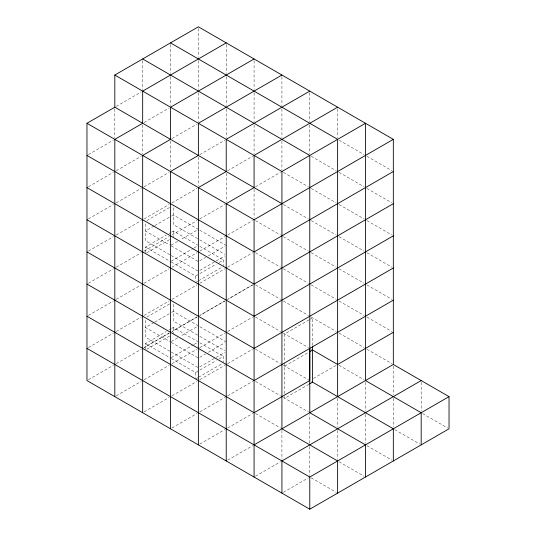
<?xml version="1.0" encoding="UTF-8"?>
<svg xmlns="http://www.w3.org/2000/svg" width="536" height="536" viewBox="0 0 536 536"><rect width="100%" height="100%" fill="white"/><g stroke="black" fill="none" stroke-linecap="round" stroke-linejoin="round"><path stroke-width="0.4" stroke-dasharray="2.68 2.01" d="M309.775 443.232L309.775 414.368M116.245 106.376L141.243 91.944M88.393 154.616L113.391 140.184M144.097 122.456L169.095 108.024M88.393 186.776L113.391 172.344M116.245 170.696L141.243 156.264M171.949 138.536L196.947 124.104M88.393 218.936L113.391 204.504M116.245 202.856L141.243 188.424M144.097 186.776L169.095 172.344M199.801 154.616L224.792 140.184M88.393 251.096L113.391 236.664M116.245 235.016L141.243 220.584M144.097 218.936L169.095 204.504M171.949 202.856L196.947 188.424M227.653 170.696L252.644 156.264M146.884 220.544L169.738 207.352M154.026 226.071L145.457 231.016L169.805 245.073M154.737 225.656L171.165 216.175M171.875 215.76L173.302 214.936L198.374 229.408L180.518 239.713M145.457 252.724L145.457 247.096L166.167 235.137M169.021 233.488L171.165 232.256M171.875 231.84L173.302 231.016L197.657 245.073M88.393 283.256L113.391 268.824M116.245 267.176L141.243 252.744M144.097 251.096L169.095 236.664M171.949 235.016L196.947 220.584M199.801 218.936L224.792 204.504M255.505 186.776L280.495 172.344M146.884 252.704L169.738 239.512M171.232 245.073L177.664 241.368M171.232 261.153L193.375 248.376M194.086 247.96L197.657 245.903M88.393 315.416L113.391 300.984M116.245 299.336L141.243 284.904M144.097 283.256L169.095 268.824M171.949 267.176L196.947 252.744M199.801 251.096L224.792 236.664M227.653 235.016L252.644 220.584M199.801 260.744L205.516 257.447M208.37 255.793L224.792 246.312M199.801 270.392L215.512 261.32M216.222 260.911L224.792 255.96M171.239 261.983L195.586 276.04L199.157 273.976M199.874 273.568L216.296 264.08M219.15 262.432L223.438 259.96L223.438 265.588M195.586 282.472L197.73 281.233M198.441 280.824L222.011 267.216M88.393 347.576L113.391 333.144M116.245 331.496L141.243 317.064M144.097 315.416L169.095 300.984M171.949 299.336L196.947 284.904M199.801 283.256L224.792 268.824M227.653 267.176L252.644 252.744M146.884 317.024L169.738 303.832M154.026 322.551L145.457 327.496L169.805 341.553M154.737 322.136L171.165 312.656M171.875 312.24L173.302 311.416L198.374 325.888L180.518 336.199M145.457 349.204L145.457 343.576L166.167 331.623M169.021 329.968L171.165 328.736M171.875 328.32L173.302 327.496L197.657 341.553M88.393 379.736L113.391 365.304M116.245 363.656L141.243 349.224M146.884 349.184L169.738 335.992M171.232 341.559L177.664 337.848M171.232 357.639L193.375 344.856M194.086 344.44L197.657 342.383M116.245 395.816L141.243 381.384M144.097 379.736L169.095 365.304M171.949 363.656L196.947 349.224M199.801 347.576L224.792 333.144M227.653 331.496L252.644 317.064M199.801 357.224L205.516 353.928M208.37 352.279L224.792 342.792M199.801 366.872L215.512 357.8M216.222 357.391L224.792 352.44M171.239 358.463L195.586 372.52L199.157 370.456M199.874 370.048L216.296 360.56M219.15 358.912L223.438 356.44L223.438 362.068M195.586 378.952L197.73 377.713M198.441 377.304L222.011 363.696M144.097 411.896L169.095 397.464M171.949 395.816L196.947 381.384M199.801 379.736L224.792 365.304M227.653 363.656L252.644 349.224M308.991 319.912L284.71 333.928L284.71 361.968M309.708 319.496L312.562 317.848L312.562 345.888M171.949 427.976L196.947 413.544M199.801 411.896L224.792 397.464M227.653 395.816L252.644 381.384M284.71 366.088L308.991 352.072M199.801 444.056L224.792 429.624M227.653 427.976L252.644 413.544M313.346 378.496L336.199 365.304M308.991 384.232L284.71 398.248L284.71 396.6M227.653 460.136L252.644 445.704M255.505 476.216L280.495 461.784M283.356 492.296L308.347 477.864M339.054 140.184L364.051 154.616M366.905 156.264L391.903 170.696M311.208 156.264L336.199 170.696M339.054 172.344L364.051 186.776M366.905 188.424L391.903 202.856M283.356 172.344L308.347 186.776M311.208 188.424L336.199 202.856M339.054 204.504L364.051 218.936M366.905 220.584L391.903 235.016M283.356 204.504L308.347 218.936M311.208 220.584L336.199 235.016M339.054 236.664L364.051 251.096M366.905 252.744L391.903 267.176M255.505 220.584L280.495 235.016M283.356 236.664L308.347 251.096M311.208 252.744L336.199 267.176M339.054 268.824L364.051 283.256M366.905 284.904L391.903 299.336M255.505 252.744L280.495 267.176M283.356 268.824L308.347 283.256M311.208 284.904L336.199 299.336M339.054 300.984L364.051 315.416M366.905 317.064L391.903 331.496M199.801 230.232L226.226 245.488M197.657 238.641L173.302 224.584L173.302 205.288M199.801 239.88L224.792 254.312M199.801 246.312L223.438 259.96M255.505 284.904L280.495 299.336M283.356 300.984L308.347 315.416M311.168 317.044L336.199 331.496M339.054 333.144L364.051 347.576M366.905 349.224L391.903 363.656M171.232 245.903L198.374 261.568M169.805 254.721L145.457 240.664L145.457 222.976M171.232 255.551L198.374 271.216M145.457 247.096L170.522 261.568M255.505 317.064L280.495 331.496M283.316 333.124L308.347 347.576M339.054 365.304L364.051 379.736M422.609 413.544L447.607 427.976M255.505 349.224L280.495 363.656M283.316 365.284L309.775 380.56M394.757 429.624L419.755 444.056M199.801 326.712L226.226 341.968M197.657 335.121L173.302 321.064L173.302 301.768M199.801 336.36L224.792 350.792M199.801 342.799L223.438 356.44M255.505 381.384L280.495 395.816M283.316 397.444L308.347 411.896M366.905 445.704L391.903 460.136M171.232 342.383L198.374 358.048M169.805 351.201L145.457 337.144L145.457 319.456M171.232 352.031L198.374 367.696M145.457 343.576L170.522 358.048M255.505 413.544L280.495 427.976M339.054 461.784L364.051 476.216M311.208 477.864L336.199 492.296M421.182 382.208L421.182 411.072M393.33 366.128L393.33 394.992M393.33 398.288L393.33 427.152M365.478 382.208L365.478 411.072M365.478 414.368L365.478 443.232M337.626 108.848L337.626 137.712M337.626 398.288L337.626 427.152M337.626 430.448L337.626 459.312M309.775 92.768L309.775 121.632M309.775 124.928L309.775 153.792M309.775 446.528L309.775 475.392M284.71 362.792L284.71 395.776M281.923 76.688L281.923 105.552M281.923 108.848L281.923 137.712M281.923 141.008L281.923 169.872M281.923 430.448L281.923 459.312M254.077 60.608L254.077 89.472M254.077 92.768L254.077 121.632M254.077 124.928L254.077 153.792M254.077 189.248L254.077 218.112M226.226 44.528L226.226 73.392M226.226 76.688L226.226 105.552M226.226 108.848L226.226 137.712M226.226 173.168L226.226 202.032M198.374 28.448L198.374 57.312M198.374 60.608L198.374 89.472M198.374 92.768L198.374 121.632M198.374 157.088L198.374 185.952M195.586 276.04L195.586 280.864M195.586 372.52L195.586 377.344M173.302 231.016L173.302 237.448M173.302 327.496L173.302 333.928M170.522 44.528L170.522 73.392M170.522 76.688L170.522 105.552M170.522 141.008L170.522 169.872M142.67 60.608L142.67 89.472M142.67 124.928L142.67 153.792M114.818 108.848L114.818 137.712M169.095 333.144L144.097 347.576L169.095 333.144M196.947 317.064L171.949 331.496L196.947 317.064M224.792 300.984L199.801 315.416L224.792 300.984M252.644 284.904L227.653 299.336L252.644 284.904"/><path stroke-width="0.8" d="M309.775 348.4L309.775 380.56L254.077 412.72L86.966 316.24M281.923 203.68L114.818 107.2L114.818 75.04L198.374 26.8L393.33 139.36L393.33 364.48L254.077 444.88M393.33 364.48L449.034 396.64L449.034 428.8L309.775 509.2L86.966 380.56L86.966 123.28L114.818 107.2M226.226 42.88L142.67 91.12L142.67 123.28L114.818 139.36L114.818 396.64M254.077 58.96L170.522 107.2L170.522 139.36L142.67 155.44L142.67 412.72M281.923 75.04L198.374 123.28L198.374 155.44L170.522 171.52L170.522 428.8M309.775 91.12L226.226 139.36L226.226 171.52L198.374 187.6L198.374 444.88M337.626 107.2L254.077 155.44L254.077 187.6L226.226 203.68L226.226 460.96M114.818 75.04L281.923 171.52L365.478 123.28L365.478 380.56L421.182 412.72L421.182 444.88M86.966 123.28L254.077 219.76L393.33 139.36M393.33 171.52L254.077 251.92L86.966 155.44M393.33 203.68L254.077 284.08L86.966 187.6M393.33 235.84L254.077 316.24L86.966 219.76M393.33 268L254.077 348.4L86.966 251.92M393.33 300.16L254.077 380.56L86.966 284.08M309.708 351.656L312.562 350.008M393.33 332.32L337.626 364.48L311.919 349.64M309.708 383.816L312.562 382.168L312.562 346.712M421.182 380.56L281.923 460.96L281.923 493.12M86.966 348.4L309.775 477.04L449.034 396.64M170.522 42.88L337.626 139.36L337.626 396.64M142.67 58.96L309.775 155.44L309.775 412.72L365.478 444.88L365.478 477.04M311.919 381.8L393.33 428.8L393.33 460.96M337.626 493.12L337.626 460.96L281.923 428.8L281.923 171.52M309.775 477.04L309.775 509.2M254.077 219.76L254.077 477.04"/></g></svg>
